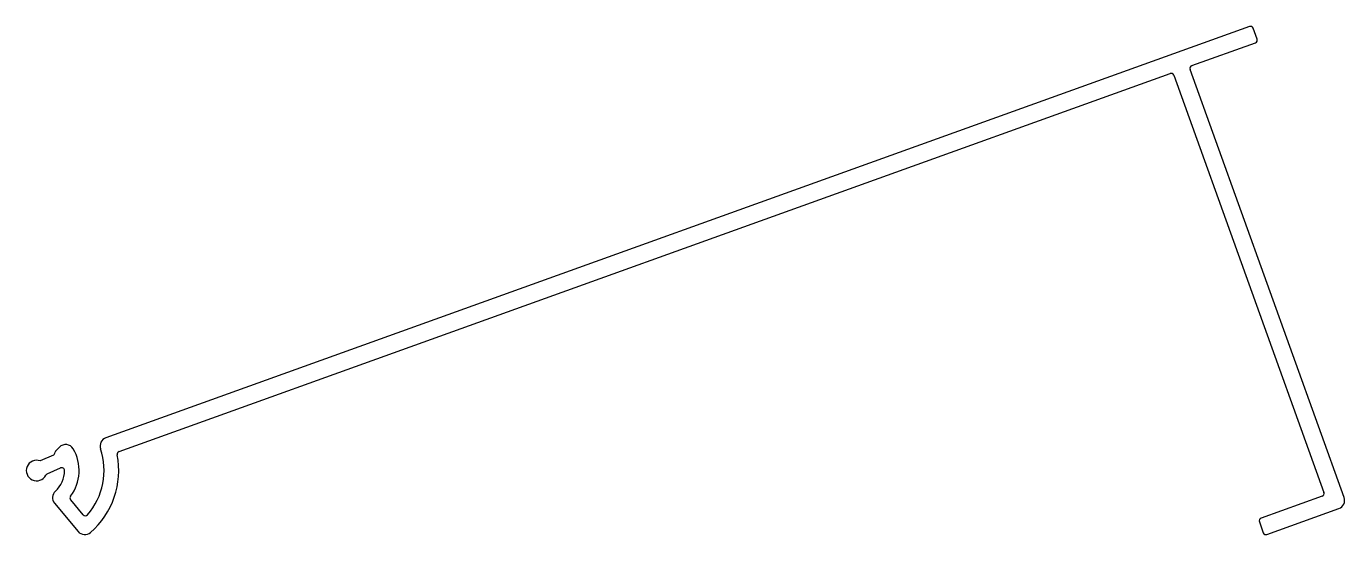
# Model space of a CAD drawing. Extents: x -114 to 114, y 138 to 226.
import ezdxf

# ---------------------------------------------------------------- set-up
doc = ezdxf.new("R2010")
doc.units = 0
doc.layers.get('0').update_dxf_attribs({"linetype": 'CONTINUOUS'})

msp = doc.modelspace()

# ---------------------------------------------------------------- linework, layer by layer
for p, q in [((97.68, 225.93), (-100.38, 154.68)), ((99, 223.75), (98.32, 225.63)), ((87.69, 219.15), (98.7, 223.11)), ((-98.1, 152.31), (83.92, 217.79)), ((84.56, 217.49), (110.57, 145.21)), ((114.07, 144.34), (87.38, 218.51)), ((-108.44, 153.05), (-108.94, 152.54)), ((-109.48, 151.69), (-111.76, 150.68)), ((-110.55, 148.44), (-108.25, 149.46)), ((-104.32, 141.36), (-106.48, 143.95)), ((110.26, 144.57), (99.69, 140.76)), ((-109.28, 143.34), (-105.21, 138.46)), ((100.7, 137.94), (113.16, 142.42)), ((99.39, 140.12), (100.06, 138.24))]:
    msp.add_line(p, q)
for centre, radius, start, end in [((97.85, 225.46), 0.5, 19.7861, 109.7861), ((98.53, 223.58), 0.5, 289.7909, 19.7861), ((84.09, 217.32), 0.5, 19.7861, 109.7861), ((87.86, 218.67), 0.5, 109.7861, 199.7861), ((-107.35, 151.99), 1.52, 30.6644, 135.7861), ((-99.86, 153.24), 1.52, 109.7861, 198.6817), ((-112.38, 149.01), 1.78, 69.6156, 333.0444), ((-109.68, 152.15), 0.5, 294.0339, 2.1199), ((-108.69, 152.11), 0.5, 120.9784, 173.3515), ((-112.38, 149.01), 7.37, 322.9612, 30.6644), ((-112.38, 149.01), 11.68, 319.011, 18.6845), ((-112.38, 149.01), 14.22, 311.0351, 11.0749), ((-97.93, 151.84), 0.5, 109.7861, 191.0749), ((-110.35, 147.98), 0.5, 114.0343, 153.0444), ((-112.38, 149.01), 4.83, 312.2852, 359.8792), ((-108.05, 149), 0.5, 359.8792, 114.0339), ((-108.1, 144.31), 1.52, 132.2852, 219.7883), ((-106.1, 144.27), 0.5, 142.9612, 219.7892), ((110.1, 145.04), 0.5, 289.7861, 19.7861), ((112.65, 143.83), 1.5, 289.7871, 19.7871), ((-103.93, 141.68), 0.5, 219.7861, 319.014), ((99.86, 140.29), 0.5, 109.7861, 199.7861), ((-104.04, 139.43), 1.52, 219.7861, 311.0329), ((100.53, 138.41), 0.5, 199.7861, 289.7861)]:
    msp.add_arc(centre, radius, start, end)

doc.saveas('drawing.dxf')
